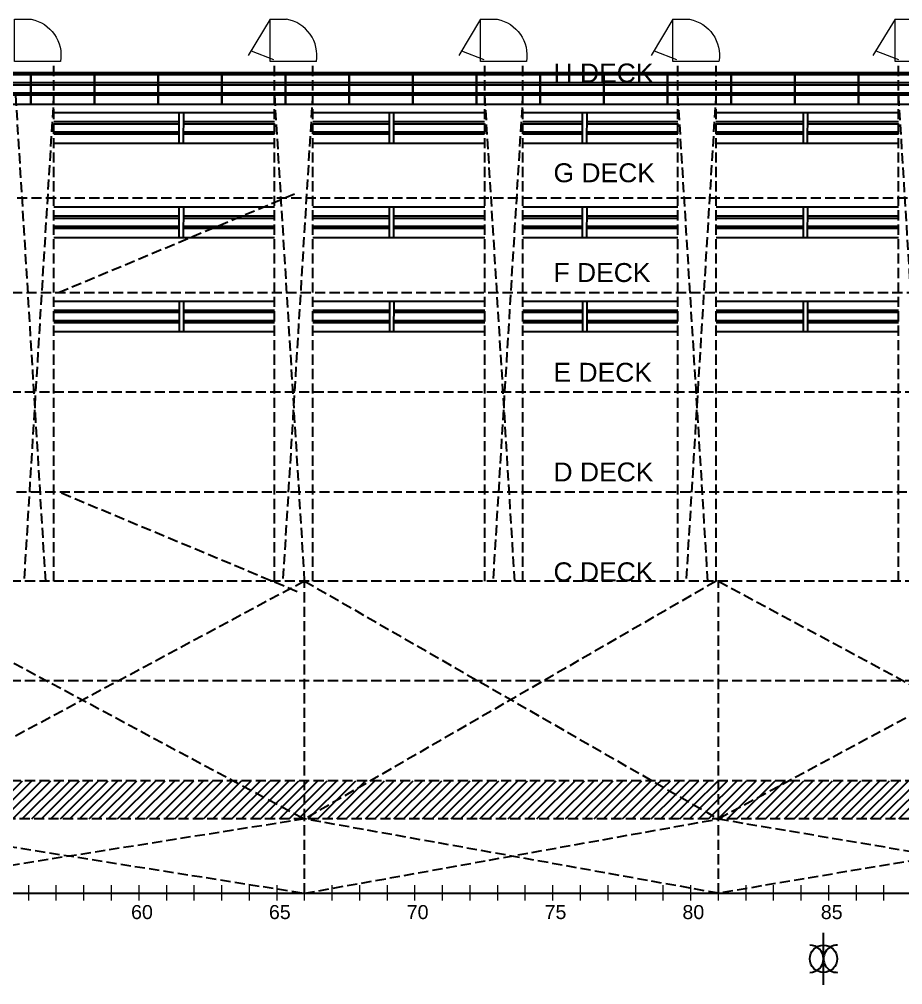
# Model space of a CAD drawing. Header units: inches. Extents: x 8 to 129, y 10 to 51.
# Drawn here: x 49.5 to 70.32, y 9.73 to 32.47 of the extents above; entities that cross this region are included whole.
import ezdxf

# ---------------------------------------------------------------- set-up
doc = ezdxf.new("R2010")
doc.units = ezdxf.units.IN
doc.header["$MEASUREMENT"] = 0
doc.linetypes.add('ACAD_ISO02W100', pattern=[15, 12, -3])
for name, color, linetype in [('deck 4', 7, 'Continuous'), ('Layer1', 10, 'Continuous'), ('PDF_INER2', 7, 'Continuous'), ('PDF_out line', 7, 'Continuous'), ('STATIONS', 7, 'Continuous')]:
    doc.layers.add(name, color=color, linetype=linetype)
doc.layers.add('PDF_VENT', color=40, linetype='Continuous', true_color=0xf8d731)
doc.styles.get("Standard").update_dxf_attribs({"font": 'arial.ttf'})

msp = doc.modelspace()

# ---------------------------------------------------------------- hatches: boundary and pattern name
h = msp.add_hatch()
h.set_pattern_fill('ANSI31', scale=0.05)
h.set_pattern_definition([(45, (-1545.18909, -365.87557), (-0.112253202, 0.112253202), [])])
h.paths.add_polyline_path([(44.235, 14.535), (42.561, 14.535), (42.561, 13.635), (45.176, 13.635)])
h.paths.add_polyline_path([(45.176, 14.535), (44.235, 14.535), (45.176, 13.635)], flags=17)
h.paths.add_polyline_path([(45.776, 14.535), (45.176, 14.535), (45.176, 13.635), (45.776, 13.635)])
h.paths.add_polyline_path([(47.454, 14.535), (45.776, 14.535), (45.776, 13.635)], flags=17)
h.paths.add_polyline_path([(54.541, 14.535), (47.454, 14.535), (45.776, 13.635), (56.22, 13.635)])
h.paths.add_polyline_path([(57.784, 14.535), (56.22, 14.535), (56.22, 13.636), (56.226, 13.635)])
h.paths.add_polyline_path([(64.408, 14.535), (57.784, 14.535), (56.226, 13.635), (65.975, 13.635)])
h.paths.add_polyline_path([(65.975, 14.535), (64.408, 14.535), (65.974, 13.635), (65.975, 13.635)], flags=17)
h.paths.add_polyline_path([(67.647, 14.535), (65.975, 14.535), (65.975, 13.635), (65.976, 13.635)])
h.paths.add_polyline_path([(73.816, 14.535), (67.647, 14.535), (65.976, 13.635), (73.816, 13.635)])
h.paths.add_polyline_path([(74.271, 14.535), (73.816, 14.535), (73.816, 13.635), (73.902, 13.635)])
h.paths.add_polyline_path([(74.704, 14.535), (74.271, 14.535), (73.902, 13.635), (76.376, 13.635)])
h.paths.add_polyline_path([(76.376, 14.535), (74.704, 14.535), (76.376, 13.635)], flags=17)
h.paths.add_polyline_path([(77.943, 14.535), (76.376, 14.535), (76.376, 13.635)], flags=17)
h.paths.add_polyline_path([(81.234, 14.535), (77.943, 14.535), (76.376, 13.635), (81.602, 13.635)])
h.paths.add_polyline_path([(81.707, 14.535), (81.234, 14.535), (81.602, 13.635), (81.707, 13.635)])
h.paths.add_polyline_path([(85.361, 14.535), (81.707, 14.535), (81.707, 13.635), (82.731, 13.635), (85.971, 14.135), (86.126, 14.135)])
h.paths.add_polyline_path([(86.64, 14.535), (86.126, 14.535), (86.126, 14.135)], flags=17)
h.paths.add_polyline_path([(92.172, 14.535), (86.64, 14.535), (86.126, 14.135), (92.686, 14.135)])
h.paths.add_polyline_path([(92.686, 14.535), (92.172, 14.535), (92.686, 14.135)], flags=17)
h.paths.add_polyline_path([(93.24, 14.535), (92.686, 14.535), (92.686, 14.135)], flags=17)
h.paths.add_polyline_path([(99.188, 14.535), (93.24, 14.535), (92.686, 14.135), (99.741, 14.135)])
h.paths.add_polyline_path([(99.741, 14.535), (99.188, 14.535), (99.741, 14.135)], flags=17)
h.paths.add_polyline_path([(100.251, 14.535), (99.741, 14.535), (99.741, 14.135)], flags=17)
h.paths.add_polyline_path([(105.727, 14.535), (100.251, 14.535), (99.741, 14.135), (106.236, 14.135)])
h.paths.add_polyline_path([(106.236, 14.535), (105.727, 14.535), (106.236, 14.135)], flags=17)
h.paths.add_polyline_path([(106.749, 14.535), (106.236, 14.535), (106.236, 14.135)], flags=17)
h.paths.add_polyline_path([(112.263, 14.535), (106.749, 14.535), (106.236, 14.135), (112.776, 14.135)])
h.paths.add_polyline_path([(112.776, 14.535), (112.263, 14.535), (112.776, 14.135)], flags=17)
h.paths.add_polyline_path([(56.22, 14.535), (54.541, 14.535), (56.22, 13.635)], flags=17)

# ---------------------------------------------------------------- linework, layer by layer
at = {"color": 7, "lineweight": 5, "elevation": 0}
for points in [[(49.781, 32.471, -0.410086), (50.473, 31.478), (49.39, 31.478), (49.39, 32.471), (49.781, 32.471)], [(60.76, 32.471, -0.410086), (61.452, 31.478), (60.369, 31.478), (60.369, 32.471), (60.76, 32.471)], [(65.295, 32.471, -0.410086), (65.987, 31.478), (64.904, 31.478), (64.904, 32.471), (65.295, 32.471)], [(70.529, 32.471, -0.410086), (71.221, 31.478), (70.137, 31.478), (70.137, 32.471), (70.529, 32.471)]]:
    msp.add_lwpolyline(points, format="xyb", dxfattribs=at)
for points in [[(55.411, 32.471), (54.899, 31.618)], [(56.502, 31.479), (55.411, 31.478), (55.411, 32.471), (55.802, 32.471)], [(60.369, 32.471), (59.857, 31.618)], [(64.904, 32.471), (64.392, 31.618)], [(70.137, 32.471), (69.616, 31.618)], [(54.96, 31.729), (54.96, 31.729)], [(54.965, 31.728), (55.491, 31.528)], [(59.907, 31.729), (59.907, 31.729)], [(59.923, 31.728), (60.449, 31.528)], [(64.452, 31.729), (64.452, 31.729)], [(64.458, 31.728), (64.984, 31.528)], [(69.676, 31.729), (69.676, 31.729)], [(69.684, 31.73), (70.218, 31.528)]]:
    msp.add_lwpolyline(points, dxfattribs=at)
at = {"color": 7, "lineweight": 5}
msp.add_arc((55.657, 31.626, 0), 0.858, 350.1435, 80.2795, dxfattribs=at)
at = {"layer": 'deck 4', "color": 7}
for p, q in [((53.266, 30.275, 0), (53.266, 29.555, 0)), ((53.369, 30.275, 0), (53.366, 29.555, 0)), ((58.219, 30.275, 0), (58.219, 29.555, 0)), ((58.322, 30.275, 0), (58.319, 29.555, 0)), ((62.769, 30.275, 0), (62.769, 29.555, 0)), ((62.872, 30.275, 0), (62.869, 29.555, 0)), ((67.969, 30.275, 0), (67.969, 29.555, 0)), ((68.072, 30.275, 0), (68.069, 29.555, 0)), ((53.266, 28.055), (53.266, 27.335)), ((53.369, 28.055), (53.366, 27.335)), ((58.219, 28.055), (58.219, 27.335)), ((58.322, 28.055), (58.319, 27.335)), ((62.769, 28.055), (62.769, 27.335)), ((62.872, 28.055), (62.869, 27.335)), ((67.969, 28.055), (67.969, 27.335)), ((68.072, 28.055), (68.069, 27.335)), ((53.269, 25.835), (53.269, 25.115)), ((53.372, 25.835), (53.369, 25.115)), ((58.223, 25.835), (58.223, 25.115)), ((58.326, 25.835), (58.323, 25.115)), ((62.773, 25.835), (62.773, 25.115)), ((62.876, 25.835), (62.873, 25.115)), ((67.972, 25.835), (67.972, 25.115)), ((68.075, 25.835), (68.072, 25.115))]:
    msp.add_line(p, q, dxfattribs=at)
at = {"layer": 'Layer1', "color": 7, "linetype": 'ACAD_ISO02W100', "ltscale": 0.02}
for p, q in [((50.319, 19.235), (50.319, 31.478)), ((55.519, 19.235), (55.519, 31.478)), ((56.419, 19.235), (56.419, 31.479)), ((60.469, 19.235), (60.469, 31.478)), ((61.369, 19.235), (61.369, 31.478)), ((65.019, 19.235), (65.019, 31.478)), ((65.919, 19.235), (65.919, 31.478)), ((70.219, 19.235, 0), (70.219, 31.478, 0)), ((50.126, 19.235), (49.419, 30.735)), ((50.319, 30.735), (49.612, 19.235)), ((56.227, 19.235), (55.519, 30.735)), ((56.419, 30.735), (55.712, 19.235)), ((61.177, 19.235), (60.469, 30.735)), ((61.369, 30.735), (60.662, 19.235)), ((65.727, 19.235), (65.019, 30.735)), ((65.919, 30.735), (65.212, 19.235)), ((70.927, 19.235, 0), (70.219, 30.737, 0)), ((121.77, 28.255), (25.863, 28.255)), ((50.43, 26.035, 0), (56.054, 28.385, 0)), ((25.872, 26.035), (112.776, 26.035)), ((112.776, 23.685), (25.875, 23.685)), ((56.054, 18.985, 0), (50.43, 21.335, 0)), ((112.776, 19.235, 0), (39.323, 19.235)), ((112.776, 16.885, 0), (39.323, 16.885)), ((112.776, 14.535, 0), (42.561, 14.535))]:
    msp.add_line(p, q, dxfattribs=at)
at = {"layer": 'Layer1', "color": 7}
for p, q in [((25.866, 31.22), (121.776, 31.22, 0)), ((25.866, 31.17, 0), (121.776, 31.17, 0)), ((49.768, 31.22, 0), (49.768, 30.475, 0)), ((49.776, 31.22, 0), (49.776, 30.475, 0)), ((51.268, 31.22, 0), (51.268, 30.475, 0)), ((51.276, 31.22, 0), (51.276, 30.475, 0)), ((52.768, 31.22, 0), (52.768, 30.475, 0)), ((52.776, 31.22, 0), (52.776, 30.475, 0)), ((54.268, 31.22, 0), (54.268, 30.475, 0)), ((54.276, 31.22, 0), (54.276, 30.475, 0)), ((55.768, 31.22, 0), (55.768, 30.475, 0)), ((55.776, 31.22, 0), (55.776, 30.475, 0)), ((57.268, 31.22, 0), (57.268, 30.475, 0)), ((57.276, 31.22, 0), (57.276, 30.475, 0)), ((58.768, 31.22, 0), (58.768, 30.475, 0)), ((58.776, 31.22, 0), (58.776, 30.475, 0)), ((60.268, 31.22, 0), (60.268, 30.475, 0)), ((60.276, 31.22, 0), (60.276, 30.475, 0)), ((61.768, 31.22, 0), (61.768, 30.475, 0)), ((61.776, 31.22, 0), (61.776, 30.475, 0)), ((63.268, 31.22, 0), (63.268, 30.475, 0)), ((63.276, 31.22, 0), (63.276, 30.475, 0)), ((64.768, 31.22, 0), (64.768, 30.475, 0)), ((64.776, 31.22, 0), (64.776, 30.475, 0)), ((66.268, 31.22, 0), (66.268, 30.475, 0)), ((66.276, 31.22, 0), (66.276, 30.475, 0)), ((67.768, 31.22, 0), (67.768, 30.475, 0)), ((67.776, 31.22, 0), (67.776, 30.475, 0)), ((69.268, 31.22, 0), (69.268, 30.475, 0)), ((69.276, 31.22, 0), (69.276, 30.475, 0)), ((25.866, 30.98, 0), (121.776, 30.98, 0)), ((25.866, 30.93, 0), (121.776, 30.93, 0)), ((25.866, 30.74, 0), (121.776, 30.74, 0)), ((25.866, 30.69, 0), (121.776, 30.69, 0)), ((25.866, 30.475), (112.776, 30.475)), ((50.315, 30.275, 0), (55.515, 30.275, 0)), ((56.415, 30.275, 0), (60.465, 30.275, 0)), ((61.365, 30.275, 0), (65.015, 30.275, 0)), ((65.915, 30.275, 0), (70.215, 30.275, 0)), ((50.316, 30.06, 0), (53.266, 30.06, 0)), ((53.368, 30.06, 0), (55.516, 30.06, 0)), ((56.416, 30.06, 0), (58.219, 30.06, 0)), ((58.321, 30.06, 0), (60.466, 30.06, 0)), ((61.366, 30.06, 0), (62.769, 30.06, 0)), ((62.871, 30.06, 0), (65.016, 30.06, 0)), ((65.916, 30.06, 0), (67.969, 30.06, 0)), ((68.071, 30.06, 0), (70.216, 30.06, 0)), ((50.316, 30.01, 0), (53.266, 30.01, 0)), ((50.316, 29.82, 0), (53.266, 29.82, 0)), ((53.367, 29.82, 0), (55.516, 29.82, 0)), ((53.368, 30.01, 0), (55.516, 30.01, 0)), ((56.416, 30.01, 0), (58.219, 30.01, 0)), ((56.416, 29.82, 0), (58.219, 29.82, 0)), ((58.32, 29.82, 0), (60.466, 29.82, 0)), ((58.321, 30.01, 0), (60.466, 30.01, 0)), ((61.366, 30.01, 0), (62.769, 30.01, 0)), ((61.366, 29.82, 0), (62.769, 29.82, 0)), ((62.87, 29.82, 0), (65.016, 29.82, 0)), ((62.871, 30.01, 0), (65.016, 30.01, 0)), ((65.916, 30.01, 0), (67.969, 30.01, 0)), ((65.916, 29.82, 0), (67.969, 29.82, 0)), ((68.07, 29.82, 0), (70.216, 29.82, 0)), ((68.071, 30.01, 0), (70.216, 30.01, 0)), ((50.316, 29.77, 0), (53.266, 29.77, 0)), ((53.367, 29.77, 0), (55.516, 29.77, 0)), ((56.416, 29.77, 0), (58.219, 29.77, 0)), ((58.32, 29.77, 0), (60.466, 29.77, 0)), ((61.366, 29.77, 0), (62.769, 29.77, 0)), ((62.87, 29.77, 0), (65.016, 29.77, 0)), ((65.916, 29.77, 0), (67.969, 29.77, 0)), ((68.07, 29.77, 0), (70.216, 29.77, 0)), ((50.315, 29.555, 0), (55.515, 29.555, 0)), ((56.415, 29.555, 0), (60.465, 29.555, 0)), ((61.365, 29.555, 0), (65.015, 29.555, 0)), ((65.915, 29.555, 0), (70.215, 29.555, 0)), ((50.319, 28.055), (55.519, 28.055)), ((56.419, 28.055), (60.469, 28.055)), ((61.369, 28.055), (65.019, 28.055)), ((65.919, 28.055), (70.219, 28.055)), ((50.316, 27.84), (53.266, 27.84)), ((50.316, 27.79), (53.266, 27.79)), ((53.368, 27.84), (55.516, 27.84)), ((53.368, 27.79), (55.516, 27.79)), ((56.416, 27.84), (58.219, 27.84)), ((56.416, 27.79), (58.219, 27.79)), ((58.321, 27.84), (60.466, 27.84)), ((58.321, 27.79), (60.466, 27.79)), ((61.366, 27.84), (62.769, 27.84)), ((61.366, 27.79), (62.769, 27.79)), ((62.871, 27.84), (65.016, 27.84)), ((62.871, 27.79), (65.016, 27.79)), ((65.916, 27.84), (67.969, 27.84)), ((65.916, 27.79), (67.969, 27.79)), ((68.071, 27.84), (70.216, 27.84)), ((68.071, 27.79), (70.216, 27.79)), ((50.316, 27.6), (53.266, 27.6)), ((50.316, 27.55), (53.266, 27.55)), ((53.367, 27.6), (55.516, 27.6)), ((53.367, 27.55), (55.516, 27.55)), ((56.416, 27.6), (58.219, 27.6)), ((56.416, 27.55), (58.219, 27.55)), ((58.32, 27.6), (60.466, 27.6)), ((58.32, 27.55), (60.466, 27.55)), ((61.366, 27.6), (62.769, 27.6)), ((61.366, 27.55), (62.769, 27.55)), ((62.87, 27.6), (65.016, 27.6)), ((62.87, 27.55), (65.016, 27.55)), ((65.916, 27.6), (67.969, 27.6)), ((65.916, 27.55), (67.969, 27.55)), ((68.07, 27.6), (70.216, 27.6)), ((68.07, 27.55), (70.216, 27.55)), ((50.319, 27.335), (55.519, 27.335)), ((56.419, 27.335), (60.469, 27.335)), ((61.369, 27.335), (65.019, 27.335)), ((65.919, 27.335), (70.219, 27.335)), ((50.322, 25.835), (55.523, 25.835)), ((56.423, 25.835), (60.473, 25.835)), ((61.373, 25.835), (65.023, 25.835)), ((65.923, 25.835), (70.222, 25.835)), ((50.319, 25.62), (53.269, 25.62)), ((50.319, 25.57), (53.269, 25.57)), ((53.371, 25.62), (55.519, 25.62)), ((53.371, 25.57), (55.519, 25.57)), ((56.419, 25.62), (58.223, 25.62)), ((56.419, 25.57), (58.223, 25.57)), ((58.324, 25.57), (60.469, 25.57)), ((58.325, 25.62), (60.469, 25.62)), ((61.369, 25.62), (62.773, 25.62)), ((61.369, 25.57), (62.773, 25.57)), ((62.874, 25.57), (65.019, 25.57)), ((62.875, 25.62), (65.019, 25.62)), ((65.919, 25.62), (67.972, 25.62)), ((65.919, 25.57), (67.972, 25.57)), ((68.074, 25.57), (70.219, 25.57)), ((68.075, 25.62), (70.219, 25.62)), ((50.319, 25.38), (53.269, 25.38)), ((50.319, 25.33), (53.269, 25.33)), ((53.37, 25.38), (55.519, 25.38)), ((53.37, 25.33), (55.519, 25.33)), ((56.419, 25.38), (58.223, 25.38)), ((56.419, 25.33), (58.223, 25.33)), ((58.323, 25.33), (60.469, 25.33)), ((58.324, 25.38), (60.469, 25.38)), ((61.369, 25.38), (62.773, 25.38)), ((61.369, 25.33), (62.773, 25.33)), ((62.873, 25.33), (65.019, 25.33)), ((62.874, 25.38), (65.019, 25.38)), ((65.919, 25.38), (67.972, 25.38)), ((65.919, 25.33), (67.972, 25.33)), ((68.073, 25.33), (70.219, 25.33)), ((68.074, 25.38), (70.219, 25.38)), ((50.322, 25.115), (55.523, 25.115)), ((56.423, 25.115), (60.473, 25.115)), ((61.373, 25.115), (65.023, 25.115)), ((65.923, 25.115), (70.222, 25.115))]:
    msp.add_line(p, q, dxfattribs=at)
at = {"layer": 'Layer1', "color": 7, "linetype": 'ACAD_ISO02W100', "ltscale": 0.02}
msp.add_lwpolyline([(112.776, 21.335), (73.816, 21.335), (39.323, 21.334)], dxfattribs=at)
at = {"layer": 'PDF_INER2', "color": 7, "lineweight": 25, "elevation": 0}
msp.add_lwpolyline([(68.452, 9.73), (68.452, 10.951)], dxfattribs=at)
at = {"layer": 'PDF_out line', "color": 7, "linetype": 'ACAD_ISO02W100', "ltscale": 0.02}
for p, q in [((56.22, 19.235, 0), (45.776, 13.635, 0)), ((45.776, 19.235, 0), (56.22, 13.635, 0)), ((56.22, 13.635, 0), (56.22, 19.235, 0)), ((65.919, 19.235), (56.226, 13.635, 0)), ((56.227, 19.235), (65.975, 13.635, 0)), ((65.975, 13.635, 0), (65.975, 19.235, 0)), ((65.975, 19.235, 0), (76.376, 13.635, 0)), ((76.376, 19.235, 0), (65.976, 13.635, 0)), ((82.731, 13.635), (39.323, 13.635)), ((56.226, 13.635, 0), (45.176, 11.885, 0)), ((45.176, 13.635, 0), (56.226, 11.885, 0)), ((56.226, 11.885, 0), (56.226, 13.635, 0)), ((56.226, 11.885, 0), (65.976, 13.635, 0)), ((65.976, 11.885, 0), (56.226, 13.635, 0)), ((65.976, 11.885, 0), (65.976, 13.635, 0)), ((65.976, 13.635, 0), (76.376, 11.885, 0)), ((76.376, 13.635, 0), (65.976, 11.885, 0))]:
    msp.add_line(p, q, dxfattribs=at)
at = {"layer": 'PDF_VENT', "color": 7, "lineweight": 25}
msp.add_circle((68.452, 10.341, 0), 0.321, dxfattribs=at)
for centre, start, end in [((68.13, 10.341, 0), 270.0002, 89.9998), ((68.773, 10.341, 0), 88.0123, 271.9877)]:
    msp.add_arc(centre, 0.321, start, end, dxfattribs=at)
at = {"layer": 'STATIONS', "color": 7}
msp.add_line((8.493, 11.885), (128.507, 11.885), dxfattribs=at)
at = {"layer": 'STATIONS', "color": 7, "lineweight": 20, "elevation": 0}
for points in [[(49.726, 11.71), (49.726, 12.072)], [(50.376, 11.71), (50.376, 12.072)], [(51.026, 11.71), (51.026, 12.072)], [(51.676, 11.71), (51.676, 12.072)], [(52.326, 11.71), (52.326, 12.072)], [(52.976, 11.71), (52.976, 12.072)], [(53.626, 11.71), (53.626, 12.072)], [(54.276, 11.71), (54.276, 12.072)], [(54.926, 11.71), (54.926, 12.072)], [(55.576, 11.71), (55.576, 12.072)], [(56.226, 11.71), (56.226, 12.072)], [(56.876, 11.71), (56.876, 12.072)], [(57.526, 11.71), (57.526, 12.072)], [(58.176, 11.71), (58.176, 12.072)], [(58.826, 11.71), (58.826, 12.072)], [(59.476, 11.71), (59.476, 12.072)], [(60.126, 11.71), (60.126, 12.072)], [(60.776, 11.71), (60.776, 12.072)], [(61.426, 11.71), (61.426, 12.072)], [(62.076, 11.71), (62.076, 12.072)], [(62.726, 11.71), (62.726, 12.072)], [(63.376, 11.71), (63.376, 12.072)], [(64.026, 11.71), (64.026, 12.072)], [(64.676, 11.71), (64.676, 12.072)], [(65.326, 11.71), (65.326, 12.072)], [(65.976, 11.71), (65.976, 12.072)], [(66.626, 11.71), (66.626, 12.072)], [(67.276, 11.71), (67.276, 12.072)], [(67.926, 11.71), (67.926, 12.072)], [(68.576, 11.71), (68.576, 12.072)], [(69.226, 11.71), (69.226, 12.072)], [(69.876, 11.71), (69.876, 12.072)]]:
    msp.add_lwpolyline(points, dxfattribs=at)

# ---------------------------------------------------------------- texts
at = {"layer": 'STATIONS', "color": 7, "attachment_point": 1}
for s, width, gutter_width, insert, char_height in [('H DECK', 3.09805, 2.231, (62.09, 31.429), 0.4461), ('G DECK', 3.09805, 2.231, (62.09, 29.079), 0.4461), ('F DECK', 3.09805, 2.231, (62.09, 26.729), 0.4461), ('E DECK', 3.09805, 2.231, (62.09, 24.379), 0.4461), ('D DECK', 3.09805, 2.231, (62.09, 22.031), 0.4461), ('C DECK', 3.09805, 2.231, (62.09, 19.679), 0.4461), ('60', 0.22092, 1.651, (52.137, 11.606), 0.3303), ('65', 0.22092, 1.651, (55.385, 11.606), 0.3303), ('70', 0.22092, 1.651, (58.632, 11.606), 0.3303), ('75', 0.22092, 1.651, (61.88, 11.606), 0.3303), ('80', 0.22092, 1.651, (65.128, 11.606), 0.3303), ('85', 0.22092, 1.651, (68.388, 11.606), 0.3303)]:
    msp.add_mtext_dynamic_manual_height_columns(s, width=width, gutter_width=gutter_width, heights=[0], dxfattribs=dict(at, insert=insert, char_height=char_height))

doc.saveas('drawing.dxf')
